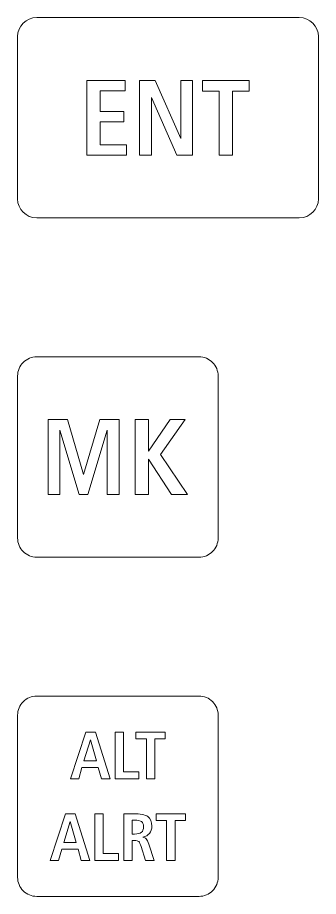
# Model space of a CAD drawing. Header units: millimetres. Extents: x -419 to 398, y -93 to 96.
# Drawn here: x -305.71 to -289.96, y 9.73 to 55.79 of the extents above; entities that cross this region are included whole.
import ezdxf

# ---------------------------------------------------------------- set-up
doc = ezdxf.new("R2010")
doc.units = ezdxf.units.MM
doc.header["$MEASUREMENT"] = 0
doc.layers.add('Master Desktop', color=7, linetype='Continuous', plot=False)

msp = doc.modelspace()

# ---------------------------------------------------------------- linework, layer by layer
at = {"layer": 'Master Desktop', "color": 250, "lineweight": 9}
for points, knots in [([(-304.7106, 55.7883), (-304.7106, 55.7883), (-290.9607, 55.7883), (-290.9607, 55.7883), (-290.9607, 55.7883), (-290.4106, 55.7883), (-289.9606, 55.3382), (-289.9606, 54.7882), (-289.9606, 54.7882), (-289.9606, 54.7882), (-289.9606, 46.2883), (-289.9606, 46.2883), (-289.9606, 46.2883), (-289.9606, 45.7383), (-290.4106, 45.2883), (-290.9607, 45.2883), (-290.9607, 45.2883), (-290.9607, 45.2883), (-304.7106, 45.2883), (-304.7106, 45.2883), (-304.7106, 45.2883), (-305.2606, 45.2883), (-305.7106, 45.7383), (-305.7106, 46.2883), (-305.7106, 46.2883), (-305.7106, 46.2883), (-305.7106, 54.7882), (-305.7106, 54.7882), (-305.7106, 54.7882), (-305.7106, 55.3382), (-305.2606, 55.7883), (-304.7106, 55.7883)], [0, 0, 0, 0, 0.1111111, 0.1111111, 0.1111111, 0.1111111, 0.2222222, 0.2222222, 0.2222222, 0.2222222, 0.3333333, 0.3333333, 0.3333333, 0.3333333, 0.4444444, 0.4444444, 0.4444444, 0.4444444, 0.5555556, 0.5555556, 0.5555556, 0.5555556, 0.6666667, 0.6666667, 0.6666667, 0.6666667, 0.7777778, 0.7777778, 0.7777778, 0.7777778, 1, 1, 1, 1]), ([(-296.2106, 27.5082), (-296.2106, 27.5082), (-304.7106, 27.5082), (-304.7106, 27.5082), (-304.7106, 27.5082), (-304.9756, 27.508), (-305.2299, 27.6131), (-305.4174, 27.8004), (-305.4174, 27.8004), (-305.605, 27.9877), (-305.7104, 28.2431), (-305.7106, 28.5082), (-305.7106, 28.5082), (-305.7106, 28.5082), (-305.7106, 37.0082), (-305.7106, 37.0082), (-305.7106, 37.0082), (-305.7107, 37.2732), (-305.6056, 37.5275), (-305.4183, 37.715), (-305.4183, 37.715), (-305.231, 37.9026), (-304.9756, 38.008), (-304.7106, 38.0082), (-304.7106, 38.0082), (-304.7106, 38.0082), (-296.2106, 38.0082), (-296.2106, 38.0082), (-296.2106, 38.0082), (-295.9455, 38.0083), (-295.6913, 37.9032), (-295.5037, 37.7159), (-295.5037, 37.7159), (-295.3162, 37.5286), (-295.2107, 37.2732), (-295.2106, 37.0082), (-295.2106, 37.0082), (-295.2106, 37.0082), (-295.2106, 28.5082), (-295.2106, 28.5082), (-295.2106, 28.5082), (-295.2104, 28.2431), (-295.3155, 27.9889), (-295.5028, 27.8013), (-295.5028, 27.8013), (-295.6901, 27.6138), (-295.9455, 27.5083), (-296.2106, 27.5082)], [0, 0, 0, 0, 0.0769231, 0.0769231, 0.0769231, 0.0769231, 0.1538462, 0.1538462, 0.1538462, 0.1538462, 0.2307692, 0.2307692, 0.2307692, 0.2307692, 0.3076923, 0.3076923, 0.3076923, 0.3076923, 0.3846154, 0.3846154, 0.3846154, 0.3846154, 0.4615385, 0.4615385, 0.4615385, 0.4615385, 0.5384615, 0.5384615, 0.5384615, 0.5384615, 0.6153846, 0.6153846, 0.6153846, 0.6153846, 0.6923077, 0.6923077, 0.6923077, 0.6923077, 0.7692308, 0.7692308, 0.7692308, 0.7692308, 0.8461538, 0.8461538, 0.8461538, 0.8461538, 1, 1, 1, 1]), ([(-296.2106, 9.7282), (-296.2106, 9.7282), (-304.7106, 9.7282), (-304.7106, 9.7282), (-304.7106, 9.7282), (-304.9756, 9.728), (-305.2299, 9.8331), (-305.4174, 10.0204), (-305.4174, 10.0204), (-305.605, 10.2077), (-305.7104, 10.4631), (-305.7106, 10.7282), (-305.7106, 10.7282), (-305.7106, 10.7282), (-305.7106, 19.2282), (-305.7106, 19.2282), (-305.7106, 19.2282), (-305.7107, 19.4932), (-305.6056, 19.7475), (-305.4183, 19.935), (-305.4183, 19.935), (-305.231, 20.1226), (-304.9756, 20.228), (-304.7106, 20.2282), (-304.7106, 20.2282), (-304.7106, 20.2282), (-296.2106, 20.2282), (-296.2106, 20.2282), (-296.2106, 20.2282), (-295.9455, 20.2283), (-295.6913, 20.1232), (-295.5037, 19.9359), (-295.5037, 19.9359), (-295.3162, 19.7486), (-295.2107, 19.4932), (-295.2106, 19.2282), (-295.2106, 19.2282), (-295.2106, 19.2282), (-295.2106, 10.7282), (-295.2106, 10.7282), (-295.2106, 10.7282), (-295.2104, 10.4631), (-295.3155, 10.2089), (-295.5028, 10.0213), (-295.5028, 10.0213), (-295.6901, 9.8338), (-295.9455, 9.7283), (-296.2106, 9.7282)], [0, 0, 0, 0, 0.0769231, 0.0769231, 0.0769231, 0.0769231, 0.1538462, 0.1538462, 0.1538462, 0.1538462, 0.2307692, 0.2307692, 0.2307692, 0.2307692, 0.3076923, 0.3076923, 0.3076923, 0.3076923, 0.3846154, 0.3846154, 0.3846154, 0.3846154, 0.4615385, 0.4615385, 0.4615385, 0.4615385, 0.5384615, 0.5384615, 0.5384615, 0.5384615, 0.6153846, 0.6153846, 0.6153846, 0.6153846, 0.6923077, 0.6923077, 0.6923077, 0.6923077, 0.7692308, 0.7692308, 0.7692308, 0.7692308, 0.8461538, 0.8461538, 0.8461538, 0.8461538, 1, 1, 1, 1])]:
    msp.add_open_spline(points, degree=3, knots=knots, dxfattribs=at)
at = {"layer": 'Master Desktop', "color": 240, "lineweight": 9}
for points, knots in [([(-302.0924, 52.4969), (-302.0924, 52.4969), (-300.0717, 52.4969), (-300.0717, 52.4969), (-300.0717, 52.4969), (-300.0717, 52.4969), (-300.0717, 51.9551), (-300.0717, 51.9551), (-300.0717, 51.9551), (-300.0717, 51.9551), (-301.3869, 51.9551), (-301.3869, 51.9551), (-301.3869, 51.9551), (-301.3869, 51.9551), (-301.3869, 50.86), (-301.3869, 50.86), (-301.3869, 50.86), (-301.3869, 50.86), (-300.1451, 50.86), (-300.1451, 50.86), (-300.1451, 50.86), (-300.1451, 50.86), (-300.1451, 50.3182), (-300.1451, 50.3182), (-300.1451, 50.3182), (-300.1451, 50.3182), (-301.3869, 50.3182), (-301.3869, 50.3182), (-301.3869, 50.3182), (-301.3869, 50.3182), (-301.3869, 49.1216), (-301.3869, 49.1216), (-301.3869, 49.1216), (-301.3869, 49.1216), (-300.0096, 49.1216), (-300.0096, 49.1216), (-300.0096, 49.1216), (-300.0096, 49.1216), (-300.0096, 48.5797), (-300.0096, 48.5797), (-300.0096, 48.5797), (-300.0096, 48.5797), (-302.0924, 48.5797), (-302.0924, 48.5797), (-302.0924, 48.5797), (-302.0924, 48.5797), (-302.0924, 52.4969), (-302.0924, 52.4969)], [0, 0, 0, 0, 0.0769231, 0.0769231, 0.0769231, 0.0769231, 0.1538462, 0.1538462, 0.1538462, 0.1538462, 0.2307692, 0.2307692, 0.2307692, 0.2307692, 0.3076923, 0.3076923, 0.3076923, 0.3076923, 0.3846154, 0.3846154, 0.3846154, 0.3846154, 0.4615385, 0.4615385, 0.4615385, 0.4615385, 0.5384615, 0.5384615, 0.5384615, 0.5384615, 0.6153846, 0.6153846, 0.6153846, 0.6153846, 0.6923077, 0.6923077, 0.6923077, 0.6923077, 0.7692308, 0.7692308, 0.7692308, 0.7692308, 0.8461538, 0.8461538, 0.8461538, 0.8461538, 1, 1, 1, 1]), ([(-299.3201, 52.4969), (-299.3201, 52.4969), (-298.5007, 52.4969), (-298.5007, 52.4969), (-298.5007, 52.4969), (-298.5007, 52.4969), (-297.164, 49.4593), (-297.164, 49.4593), (-297.164, 49.4593), (-297.164, 49.4593), (-297.164, 52.4969), (-297.164, 52.4969), (-297.164, 52.4969), (-297.164, 52.4969), (-296.5487, 52.4969), (-296.5487, 52.4969), (-296.5487, 52.4969), (-296.5487, 52.4969), (-296.5487, 48.5797), (-296.5487, 48.5797), (-296.5487, 48.5797), (-296.5487, 48.5797), (-297.3794, 48.5797), (-297.3794, 48.5797), (-297.3794, 48.5797), (-297.3794, 48.5797), (-298.7049, 51.607), (-298.7049, 51.607), (-298.7049, 51.607), (-298.7049, 51.607), (-298.7049, 48.5797), (-298.7049, 48.5797), (-298.7049, 48.5797), (-298.7049, 48.5797), (-299.3201, 48.5797), (-299.3201, 48.5797), (-299.3201, 48.5797), (-299.3201, 48.5797), (-299.3201, 52.4969), (-299.3201, 52.4969)], [0, 0, 0, 0, 0.0909091, 0.0909091, 0.0909091, 0.0909091, 0.1818182, 0.1818182, 0.1818182, 0.1818182, 0.2727273, 0.2727273, 0.2727273, 0.2727273, 0.3636364, 0.3636364, 0.3636364, 0.3636364, 0.4545455, 0.4545455, 0.4545455, 0.4545455, 0.5454545, 0.5454545, 0.5454545, 0.5454545, 0.6363636, 0.6363636, 0.6363636, 0.6363636, 0.7272727, 0.7272727, 0.7272727, 0.7272727, 0.8181818, 0.8181818, 0.8181818, 0.8181818, 1, 1, 1, 1]), ([(-296.0341, 52.4969), (-296.0341, 52.4969), (-293.5788, 52.4969), (-293.5788, 52.4969), (-293.5788, 52.4969), (-293.5788, 52.4969), (-293.5788, 51.9325), (-293.5788, 51.9325), (-293.5788, 51.9325), (-293.5788, 51.9325), (-294.4537, 51.9325), (-294.4537, 51.9325), (-294.4537, 51.9325), (-294.4537, 51.9325), (-294.4537, 48.5797), (-294.4537, 48.5797), (-294.4537, 48.5797), (-294.4537, 48.5797), (-295.1649, 48.5797), (-295.1649, 48.5797), (-295.1649, 48.5797), (-295.1649, 48.5797), (-295.1649, 51.9325), (-295.1649, 51.9325), (-295.1649, 51.9325), (-295.1649, 51.9325), (-296.0341, 51.9325), (-296.0341, 51.9325), (-296.0341, 51.9325), (-296.0341, 51.9325), (-296.0341, 52.4969), (-296.0341, 52.4969)], [0, 0, 0, 0, 0.1111111, 0.1111111, 0.1111111, 0.1111111, 0.2222222, 0.2222222, 0.2222222, 0.2222222, 0.3333333, 0.3333333, 0.3333333, 0.3333333, 0.4444444, 0.4444444, 0.4444444, 0.4444444, 0.5555556, 0.5555556, 0.5555556, 0.5555556, 0.6666667, 0.6666667, 0.6666667, 0.6666667, 0.7777778, 0.7777778, 0.7777778, 0.7777778, 1, 1, 1, 1]), ([(-304.1073, 34.7168), (-304.1073, 34.7168), (-303.1036, 34.7168), (-303.1036, 34.7168), (-303.1036, 34.7168), (-303.1036, 34.7168), (-302.2625, 31.8391), (-302.2625, 31.8391), (-302.2625, 31.8391), (-302.2625, 31.8391), (-301.4112, 34.7168), (-301.4112, 34.7168), (-301.4112, 34.7168), (-301.4112, 34.7168), (-300.3877, 34.7168), (-300.3877, 34.7168), (-300.3877, 34.7168), (-300.3877, 34.7168), (-300.3877, 30.7996), (-300.3877, 30.7996), (-300.3877, 30.7996), (-300.3877, 30.7996), (-301.0255, 30.7996), (-301.0255, 30.7996), (-301.0255, 30.7996), (-301.0255, 30.7996), (-301.0255, 34.1655), (-301.0255, 34.1655), (-301.0255, 34.1655), (-301.0255, 34.1655), (-302.0368, 30.7996), (-302.0368, 30.7996), (-302.0368, 30.7996), (-302.0368, 30.7996), (-302.4949, 30.7996), (-302.4949, 30.7996), (-302.4949, 30.7996), (-302.4949, 30.7996), (-303.5034, 34.1599), (-303.5034, 34.1599), (-303.5034, 34.1599), (-303.5034, 34.1599), (-303.5034, 30.7996), (-303.5034, 30.7996), (-303.5034, 30.7996), (-303.5034, 30.7996), (-304.1073, 30.7996), (-304.1073, 30.7996), (-304.1073, 30.7996), (-304.1073, 30.7996), (-304.1073, 34.7168), (-304.1073, 34.7168)], [0, 0, 0, 0, 0.0714286, 0.0714286, 0.0714286, 0.0714286, 0.1428571, 0.1428571, 0.1428571, 0.1428571, 0.2142857, 0.2142857, 0.2142857, 0.2142857, 0.2857143, 0.2857143, 0.2857143, 0.2857143, 0.3571429, 0.3571429, 0.3571429, 0.3571429, 0.4285714, 0.4285714, 0.4285714, 0.4285714, 0.5, 0.5, 0.5, 0.5, 0.5714286, 0.5714286, 0.5714286, 0.5714286, 0.6428571, 0.6428571, 0.6428571, 0.6428571, 0.7142857, 0.7142857, 0.7142857, 0.7142857, 0.7857143, 0.7857143, 0.7857143, 0.7857143, 0.8571429, 0.8571429, 0.8571429, 0.8571429, 1, 1, 1, 1]), ([(-299.5626, 34.7168), (-299.5626, 34.7168), (-298.8571, 34.7168), (-298.8571, 34.7168), (-298.8571, 34.7168), (-298.8571, 34.7168), (-298.8571, 33.0686), (-298.8571, 33.0686), (-298.8571, 33.0686), (-298.8571, 33.0686), (-297.7291, 34.7168), (-297.7291, 34.7168), (-297.7291, 34.7168), (-297.7291, 34.7168), (-296.9323, 34.7168), (-296.9323, 34.7168), (-296.9323, 34.7168), (-296.9323, 34.7168), (-298.2362, 32.889), (-298.2362, 32.889), (-298.2362, 32.889), (-298.2362, 32.889), (-296.8138, 30.7996), (-296.8138, 30.7996), (-296.8138, 30.7996), (-296.8138, 30.7996), (-297.6605, 30.7996), (-297.6605, 30.7996), (-297.6605, 30.7996), (-297.6605, 30.7996), (-298.8571, 32.6463), (-298.8571, 32.6463), (-298.8571, 32.6463), (-298.8571, 32.6463), (-298.8571, 30.7996), (-298.8571, 30.7996), (-298.8571, 30.7996), (-298.8571, 30.7996), (-299.5626, 30.7996), (-299.5626, 30.7996), (-299.5626, 30.7996), (-299.5626, 30.7996), (-299.5626, 34.7168), (-299.5626, 34.7168)], [0, 0, 0, 0, 0.0833333, 0.0833333, 0.0833333, 0.0833333, 0.1666667, 0.1666667, 0.1666667, 0.1666667, 0.25, 0.25, 0.25, 0.25, 0.3333333, 0.3333333, 0.3333333, 0.3333333, 0.4166667, 0.4166667, 0.4166667, 0.4166667, 0.5, 0.5, 0.5, 0.5, 0.5833333, 0.5833333, 0.5833333, 0.5833333, 0.6666667, 0.6666667, 0.6666667, 0.6666667, 0.75, 0.75, 0.75, 0.75, 0.8333333, 0.8333333, 0.8333333, 0.8333333, 1, 1, 1, 1]), ([(-302.1394, 18.3433), (-302.1394, 18.3433), (-301.6314, 18.3433), (-301.6314, 18.3433), (-301.6314, 18.3433), (-301.6314, 18.3433), (-300.863, 15.8951), (-300.863, 15.8951), (-300.863, 15.8951), (-300.863, 15.8951), (-301.3245, 15.8951), (-301.3245, 15.8951), (-301.3245, 15.8951), (-301.3245, 15.8951), (-301.4868, 16.4878), (-301.4868, 16.4878), (-301.4868, 16.4878), (-301.4868, 16.4878), (-302.3411, 16.4878), (-302.3411, 16.4878), (-302.3411, 16.4878), (-302.3411, 16.4878), (-302.5098, 15.8951), (-302.5098, 15.8951), (-302.5098, 15.8951), (-302.5098, 15.8951), (-302.9443, 15.8951), (-302.9443, 15.8951), (-302.9443, 15.8951), (-302.9443, 15.8951), (-302.1394, 18.3433), (-302.1394, 18.3433)], [0, 0, 0, 0, 0.1111111, 0.1111111, 0.1111111, 0.1111111, 0.2222222, 0.2222222, 0.2222222, 0.2222222, 0.3333333, 0.3333333, 0.3333333, 0.3333333, 0.4444444, 0.4444444, 0.4444444, 0.4444444, 0.5555556, 0.5555556, 0.5555556, 0.5555556, 0.6666667, 0.6666667, 0.6666667, 0.6666667, 0.7777778, 0.7777778, 0.7777778, 0.7777778, 1, 1, 1, 1]), ([(-300.609, 18.3433), (-300.609, 18.3433), (-300.168, 18.3433), (-300.168, 18.3433), (-300.168, 18.3433), (-300.168, 18.3433), (-300.168, 16.2549), (-300.168, 16.2549), (-300.168, 16.2549), (-300.168, 16.2549), (-299.3672, 16.2549), (-299.3672, 16.2549), (-299.3672, 16.2549), (-299.3672, 16.2549), (-299.3672, 15.8951), (-299.3672, 15.8951), (-299.3672, 15.8951), (-299.3672, 15.8951), (-300.609, 15.8951), (-300.609, 15.8951), (-300.609, 15.8951), (-300.609, 15.8951), (-300.609, 18.3433), (-300.609, 18.3433)], [0, 0, 0, 0, 0.1428571, 0.1428571, 0.1428571, 0.1428571, 0.2857143, 0.2857143, 0.2857143, 0.2857143, 0.4285714, 0.4285714, 0.4285714, 0.4285714, 0.5714286, 0.5714286, 0.5714286, 0.5714286, 0.7142857, 0.7142857, 0.7142857, 0.7142857, 1, 1, 1, 1]), ([(-299.5113, 18.3433), (-299.5113, 18.3433), (-297.9768, 18.3433), (-297.9768, 18.3433), (-297.9768, 18.3433), (-297.9768, 18.3433), (-297.9768, 17.9906), (-297.9768, 17.9906), (-297.9768, 17.9906), (-297.9768, 17.9906), (-298.5235, 17.9906), (-298.5235, 17.9906), (-298.5235, 17.9906), (-298.5235, 17.9906), (-298.5235, 15.8951), (-298.5235, 15.8951), (-298.5235, 15.8951), (-298.5235, 15.8951), (-298.968, 15.8951), (-298.968, 15.8951), (-298.968, 15.8951), (-298.968, 15.8951), (-298.968, 17.9906), (-298.968, 17.9906), (-298.968, 17.9906), (-298.968, 17.9906), (-299.5113, 17.9906), (-299.5113, 17.9906), (-299.5113, 17.9906), (-299.5113, 17.9906), (-299.5113, 18.3433), (-299.5113, 18.3433)], [0, 0, 0, 0, 0.1111111, 0.1111111, 0.1111111, 0.1111111, 0.2222222, 0.2222222, 0.2222222, 0.2222222, 0.3333333, 0.3333333, 0.3333333, 0.3333333, 0.4444444, 0.4444444, 0.4444444, 0.4444444, 0.5555556, 0.5555556, 0.5555556, 0.5555556, 0.6666667, 0.6666667, 0.6666667, 0.6666667, 0.7777778, 0.7777778, 0.7777778, 0.7777778, 1, 1, 1, 1]), ([(-301.8966, 17.9418), (-301.8966, 17.9418), (-302.2358, 16.8335), (-302.2358, 16.8335), (-302.2358, 16.8335), (-302.2358, 16.8335), (-301.5832, 16.8335), (-301.5832, 16.8335), (-301.5832, 16.8335), (-301.5832, 16.8335), (-301.8966, 17.9418), (-301.8966, 17.9418)], [0, 0, 0, 0, 0.25, 0.25, 0.25, 0.25, 0.5, 0.5, 0.5, 0.5, 1, 1, 1, 1]), ([(-303.198, 14.0613), (-303.198, 14.0613), (-302.69, 14.0613), (-302.69, 14.0613), (-302.69, 14.0613), (-302.69, 14.0613), (-301.9216, 11.6131), (-301.9216, 11.6131), (-301.9216, 11.6131), (-301.9216, 11.6131), (-302.3831, 11.6131), (-302.3831, 11.6131), (-302.3831, 11.6131), (-302.3831, 11.6131), (-302.5454, 12.2058), (-302.5454, 12.2058), (-302.5454, 12.2058), (-302.5454, 12.2058), (-303.3997, 12.2058), (-303.3997, 12.2058), (-303.3997, 12.2058), (-303.3997, 12.2058), (-303.5684, 11.6131), (-303.5684, 11.6131), (-303.5684, 11.6131), (-303.5684, 11.6131), (-304.0029, 11.6131), (-304.0029, 11.6131), (-304.0029, 11.6131), (-304.0029, 11.6131), (-303.198, 14.0613), (-303.198, 14.0613)], [0, 0, 0, 0, 0.1111111, 0.1111111, 0.1111111, 0.1111111, 0.2222222, 0.2222222, 0.2222222, 0.2222222, 0.3333333, 0.3333333, 0.3333333, 0.3333333, 0.4444444, 0.4444444, 0.4444444, 0.4444444, 0.5555556, 0.5555556, 0.5555556, 0.5555556, 0.6666667, 0.6666667, 0.6666667, 0.6666667, 0.7777778, 0.7777778, 0.7777778, 0.7777778, 1, 1, 1, 1]), ([(-301.6676, 14.0613), (-301.6676, 14.0613), (-301.2266, 14.0613), (-301.2266, 14.0613), (-301.2266, 14.0613), (-301.2266, 14.0613), (-301.2266, 11.9729), (-301.2266, 11.9729), (-301.2266, 11.9729), (-301.2266, 11.9729), (-300.4258, 11.9729), (-300.4258, 11.9729), (-300.4258, 11.9729), (-300.4258, 11.9729), (-300.4258, 11.6131), (-300.4258, 11.6131), (-300.4258, 11.6131), (-300.4258, 11.6131), (-301.6676, 11.6131), (-301.6676, 11.6131), (-301.6676, 11.6131), (-301.6676, 11.6131), (-301.6676, 14.0613), (-301.6676, 14.0613)], [0, 0, 0, 0, 0.1428571, 0.1428571, 0.1428571, 0.1428571, 0.2857143, 0.2857143, 0.2857143, 0.2857143, 0.4285714, 0.4285714, 0.4285714, 0.4285714, 0.5714286, 0.5714286, 0.5714286, 0.5714286, 0.7142857, 0.7142857, 0.7142857, 0.7142857, 1, 1, 1, 1]), ([(-300.1466, 14.0613), (-300.1466, 14.0613), (-299.6456, 14.0613), (-299.6456, 14.0613), (-299.6456, 14.0613), (-299.284, 14.0613), (-299.033, 14.0113), (-298.893, 13.9114), (-298.893, 13.9114), (-298.7525, 13.8114), (-298.6826, 13.6439), (-298.6826, 13.4081), (-298.6826, 13.4081), (-298.6826, 13.2552), (-298.7225, 13.13), (-298.8025, 13.0324), (-298.8025, 13.0324), (-298.8825, 12.9348), (-299.0006, 12.869), (-299.1559, 12.8343), (-299.1559, 12.8343), (-299.0788, 12.8207), (-299.0177, 12.7896), (-298.973, 12.7408), (-298.973, 12.7408), (-298.9277, 12.692), (-298.883, 12.5997), (-298.8384, 12.4645), (-298.8384, 12.4645), (-298.8384, 12.4645), (-298.5514, 11.6131), (-298.5514, 11.6131), (-298.5514, 11.6131), (-298.5514, 11.6131), (-299.0147, 11.6131), (-299.0147, 11.6131), (-299.0147, 11.6131), (-299.0147, 11.6131), (-299.2405, 12.3474), (-299.2405, 12.3474), (-299.2405, 12.3474), (-299.2805, 12.478), (-299.3228, 12.5632), (-299.3681, 12.602), (-299.3681, 12.602), (-299.4134, 12.6414), (-299.4833, 12.6608), (-299.5786, 12.6608), (-299.5786, 12.6608), (-299.5786, 12.6608), (-299.7126, 12.6608), (-299.7126, 12.6608), (-299.7126, 12.6608), (-299.7126, 12.6608), (-299.7126, 11.6131), (-299.7126, 11.6131), (-299.7126, 11.6131), (-299.7126, 11.6131), (-300.1466, 11.6131), (-300.1466, 11.6131), (-300.1466, 11.6131), (-300.1466, 11.6131), (-300.1466, 14.0613), (-300.1466, 14.0613)], [0, 0, 0, 0, 0.0588235, 0.0588235, 0.0588235, 0.0588235, 0.1176471, 0.1176471, 0.1176471, 0.1176471, 0.1764706, 0.1764706, 0.1764706, 0.1764706, 0.2352941, 0.2352941, 0.2352941, 0.2352941, 0.2941176, 0.2941176, 0.2941176, 0.2941176, 0.3529412, 0.3529412, 0.3529412, 0.3529412, 0.4117647, 0.4117647, 0.4117647, 0.4117647, 0.4705882, 0.4705882, 0.4705882, 0.4705882, 0.5294118, 0.5294118, 0.5294118, 0.5294118, 0.5882353, 0.5882353, 0.5882353, 0.5882353, 0.6470588, 0.6470588, 0.6470588, 0.6470588, 0.7058824, 0.7058824, 0.7058824, 0.7058824, 0.7647059, 0.7647059, 0.7647059, 0.7647059, 0.8235294, 0.8235294, 0.8235294, 0.8235294, 0.8823529, 0.8823529, 0.8823529, 0.8823529, 1, 1, 1, 1]), ([(-298.4527, 14.0613), (-298.4527, 14.0613), (-296.9182, 14.0613), (-296.9182, 14.0613), (-296.9182, 14.0613), (-296.9182, 14.0613), (-296.9182, 13.7086), (-296.9182, 13.7086), (-296.9182, 13.7086), (-296.9182, 13.7086), (-297.4649, 13.7086), (-297.4649, 13.7086), (-297.4649, 13.7086), (-297.4649, 13.7086), (-297.4649, 11.6131), (-297.4649, 11.6131), (-297.4649, 11.6131), (-297.4649, 11.6131), (-297.9094, 11.6131), (-297.9094, 11.6131), (-297.9094, 11.6131), (-297.9094, 11.6131), (-297.9094, 13.7086), (-297.9094, 13.7086), (-297.9094, 13.7086), (-297.9094, 13.7086), (-298.4527, 13.7086), (-298.4527, 13.7086), (-298.4527, 13.7086), (-298.4527, 13.7086), (-298.4527, 14.0613), (-298.4527, 14.0613)], [0, 0, 0, 0, 0.1111111, 0.1111111, 0.1111111, 0.1111111, 0.2222222, 0.2222222, 0.2222222, 0.2222222, 0.3333333, 0.3333333, 0.3333333, 0.3333333, 0.4444444, 0.4444444, 0.4444444, 0.4444444, 0.5555556, 0.5555556, 0.5555556, 0.5555556, 0.6666667, 0.6666667, 0.6666667, 0.6666667, 0.7777778, 0.7777778, 0.7777778, 0.7777778, 1, 1, 1, 1]), ([(-302.9552, 13.6598), (-302.9552, 13.6598), (-303.2944, 12.5515), (-303.2944, 12.5515), (-303.2944, 12.5515), (-303.2944, 12.5515), (-302.6418, 12.5515), (-302.6418, 12.5515), (-302.6418, 12.5515), (-302.6418, 12.5515), (-302.9552, 13.6598), (-302.9552, 13.6598)], [0, 0, 0, 0, 0.25, 0.25, 0.25, 0.25, 0.5, 0.5, 0.5, 0.5, 1, 1, 1, 1]), ([(-299.7126, 13.7227), (-299.7126, 13.7227), (-299.7126, 12.9995), (-299.7126, 12.9995), (-299.7126, 12.9995), (-299.7126, 12.9995), (-299.5892, 12.9995), (-299.5892, 12.9995), (-299.5892, 12.9995), (-299.4151, 12.9995), (-299.2934, 13.0289), (-299.2241, 13.0871), (-299.2241, 13.0871), (-299.1547, 13.1459), (-299.12, 13.2458), (-299.12, 13.3869), (-299.12, 13.3869), (-299.12, 13.5087), (-299.1535, 13.5951), (-299.2205, 13.6462), (-299.2205, 13.6462), (-299.2876, 13.6974), (-299.4069, 13.7227), (-299.5786, 13.7227), (-299.5786, 13.7227), (-299.5786, 13.7227), (-299.7126, 13.7227), (-299.7126, 13.7227)], [0, 0, 0, 0, 0.125, 0.125, 0.125, 0.125, 0.25, 0.25, 0.25, 0.25, 0.375, 0.375, 0.375, 0.375, 0.5, 0.5, 0.5, 0.5, 0.625, 0.625, 0.625, 0.625, 0.75, 0.75, 0.75, 0.75, 1, 1, 1, 1])]:
    msp.add_open_spline(points, degree=3, knots=knots, dxfattribs=at)

doc.saveas('drawing.dxf')
